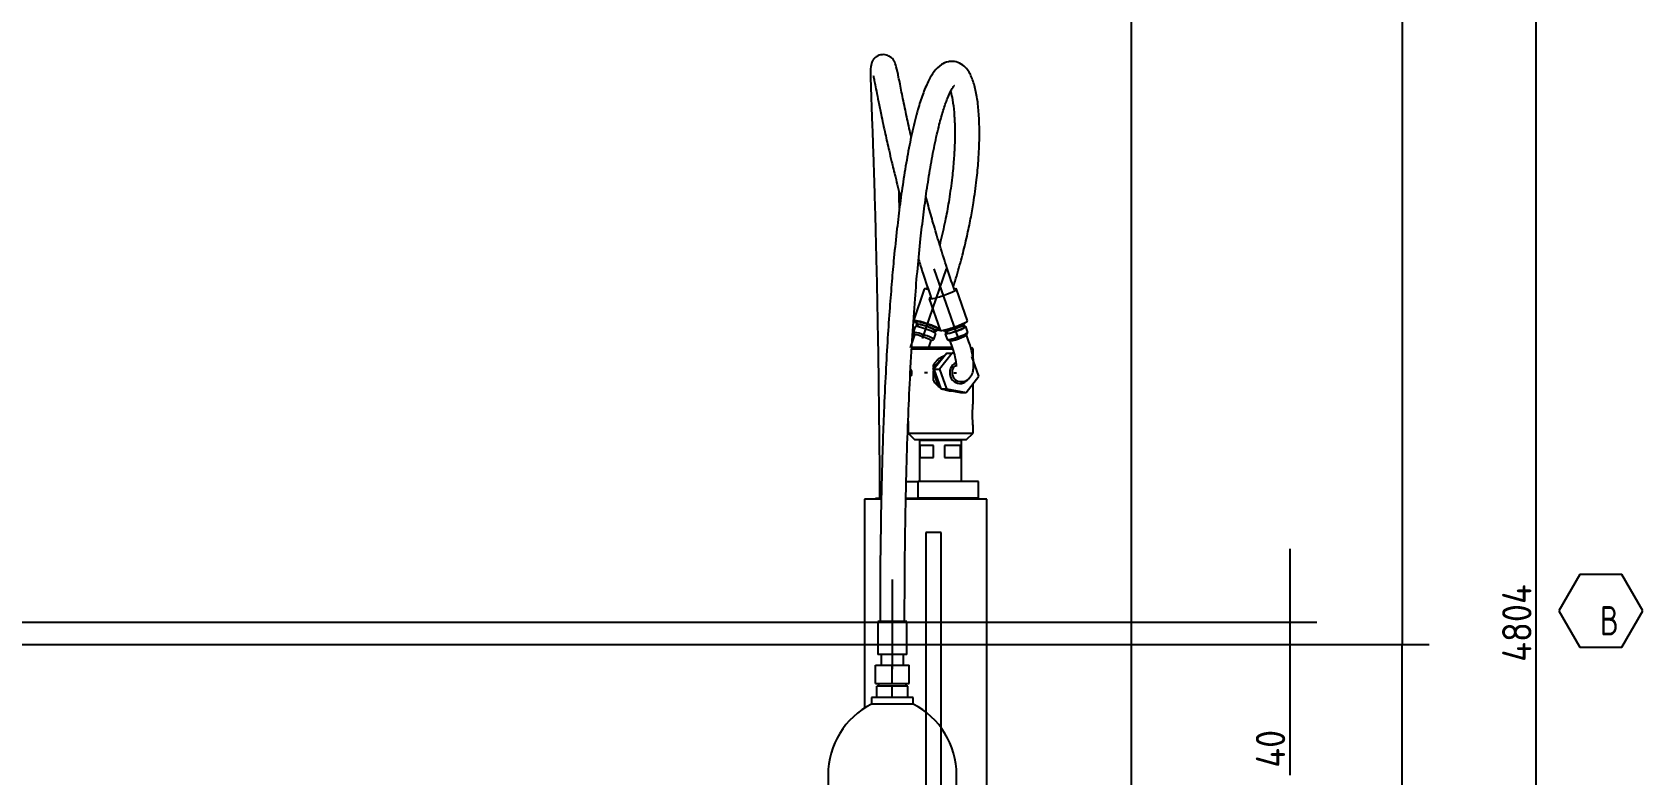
# Model space of a CAD drawing. Header units: millimetres. Extents: x 0 to 1189, y 0 to 841.
# Drawn here: x 509.5 to 701.4, y 621.5 to 710.1 of the extents above; entities that cross this region are included whole.
import ezdxf

# ---------------------------------------------------------------- set-up
doc = ezdxf.new("R2010")
doc.units = ezdxf.units.MM
doc.layers.add('1', color=7, linetype='CONTINUOUS', true_color=0xffffff)
doc.layers.add('2', color=7, linetype='CONTINUOUS', true_color=0xffffff)
doc.styles.add('iso-1', font='isocp.shx')
doc.dimstyles.get("Standard").update_dxf_attribs({"dimtxt": 0.18, "dimasz": 0.18, "dimexe": 0.18, "dimexo": 0.0625, "dimgap": 0.09, "dimtad": 0, "dimtih": 1, "dimtoh": 1, "dimdec": 4, "dimzin": 0, "dimdsep": 46, "dimtxsty": 'Standard', "dimcen": 0.09, "dimadec": 0, "dimazin": 0, "dimtfac": 1, "dimtdec": 4, "dimtofl": 0, "dimtmove": 0, "dimatfit": 3, "dimfxl": 1, "dimtolj": 1, "dimtzin": 0, "dimarcsym": 0})

# ---------------------------------------------------------------- blocks, each defined once
blk = doc.blocks.new('IDSYMBOL12')
at = {"layer": '1', "color": 152, "linetype": 'Continuous'}
for p, q in [((693.94, 645.4), (691.44, 641.07)), ((698.94, 645.4), (693.94, 645.4)), ((701.44, 641.07), (698.94, 645.4)), ((691.44, 641.07), (693.94, 636.74)), ((698.94, 636.74), (701.44, 641.07)), ((693.94, 636.74), (698.94, 636.74))]:
    blk.add_line(p, q, dxfattribs=at)
at = {"layer": '1', "color": 87, "linetype": 'Continuous', "insert": (696.34, 638.14), "char_height": 3.5, "attachment_point": 7, "line_spacing_factor": 0.963855, "style": 'iso-1'}
blk.add_mtext('\\W00.841;B ', dxfattribs=at)
blk = doc.blocks.new('DimnDraft3D1')
at = {"layer": '1', "color": 152, "linetype": 'Continuous', "transparency": 16777216}
for p, q in [((431.36, 637.03), (675.96, 637.03)), ((596.89, 478.9), (675.96, 478.9))]:
    blk.add_line(p, q, dxfattribs=at)
at = {"layer": '1', "color": 27, "linetype": 'Continuous', "transparency": 16777216}
blk.add_line((672.78, 478.9), (672.78, 637.03), dxfattribs=at)
for points in [[(672.78, 637.03), (673.34, 633.86), (672.22, 633.86), (672.78, 637.03)], [(672.78, 478.9), (672.22, 482.08), (673.34, 482.08), (672.78, 478.9)]]:
    blk.add_solid(points, dxfattribs=at)
at = {"layer": '1', "color": 23, "linetype": 'Continuous', "transparency": 16777216, "insert": (672.21, 554.33), "char_height": 3.5, "attachment_point": 7, "rotation": 90, "line_spacing_factor": 0.963855, "style": 'iso-1'}
blk.add_mtext('\\W01.000;2372 ', dxfattribs=at)
blk = doc.blocks.new('DimnDraft3D66')
at = {"layer": '1', "color": 27, "linetype": 'Continuous'}
blk.add_line((672.78, 799.14), (672.78, 637.03), dxfattribs=at)
at = {"layer": '1', "color": 152, "linetype": 'Continuous'}
blk.add_line((442.03, 637.03), (675.96, 637.03), dxfattribs=at)
at = {"layer": '1', "color": 27, "linetype": 'Continuous'}
blk.add_solid([(672.78, 637.03), (672.22, 640.21), (673.34, 640.21), (672.78, 637.03)], dxfattribs=at)
blk = doc.blocks.new('DimnDraft3D11')
at = {"layer": '1', "color": 27, "linetype": 'Continuous', "transparency": 16777216}
blk.add_line((659.39, 648.45), (659.39, 621.48), dxfattribs=at)
at = {"layer": '1', "color": 152, "linetype": 'Continuous', "transparency": 16777216}
for p, q in [((442.03, 639.7), (662.57, 639.7)), ((431.36, 637.03), (662.57, 637.03))]:
    blk.add_line(p, q, dxfattribs=at)
at = {"layer": '1', "color": 27, "linetype": 'Continuous', "transparency": 16777216}
for points in [[(659.39, 639.7), (658.83, 642.88), (659.95, 642.88), (659.39, 639.7)], [(659.39, 637.03), (659.95, 633.86), (658.83, 633.86), (659.39, 637.03)]]:
    blk.add_solid(points, dxfattribs=at)
at = {"layer": '1', "color": 23, "linetype": 'Continuous', "transparency": 16777216, "insert": (658.82, 622.35), "char_height": 3.5, "attachment_point": 7, "rotation": 90, "line_spacing_factor": 0.963855, "style": 'iso-1'}
blk.add_mtext('\\W01.000;40 ', dxfattribs=at)
blk = doc.blocks.new('DimnDraft3D12')
at = {"layer": '1', "color": 152, "linetype": 'Continuous', "transparency": 16777216}
for p, q in [((403.26, 799.14), (691.93, 799.14)), ((596.89, 478.9), (691.93, 478.9))]:
    blk.add_line(p, q, dxfattribs=at)
at = {"layer": '1', "color": 27, "linetype": 'Continuous', "transparency": 16777216}
blk.add_line((688.75, 478.9), (688.75, 799.14), dxfattribs=at)
for points in [[(688.75, 799.14), (689.31, 795.97), (688.19, 795.97), (688.75, 799.14)], [(688.75, 478.9), (688.19, 482.08), (689.31, 482.08), (688.75, 478.9)]]:
    blk.add_solid(points, dxfattribs=at)
at = {"layer": '1', "color": 23, "linetype": 'Continuous', "transparency": 16777216, "insert": (688.18, 634.98), "char_height": 3.5, "attachment_point": 7, "rotation": 90, "line_spacing_factor": 0.963855, "style": 'iso-1'}
blk.add_mtext('\\W01.000;4804 ', dxfattribs=at)

msp = doc.modelspace()

# ---------------------------------------------------------------- linework, layer by layer
at = {"layer": '1', "color": 251, "linetype": 'Continuous'}
msp.add_line((640.45, 805.493), (640.45, 472.551), dxfattribs=at)
at = {"layer": '2', "color": 51, "linetype": 'Continuous'}
for p, q in [((615.597, 673.543), (618.456, 681.863)), ((619.869, 673.536), (616.972, 681.842)), ((616.177, 669.468), (615.845, 669.468)), ((619.308, 669.468), (619.64, 669.468)), ((611.991, 644.808), (611.991, 634.108)), ((611.991, 644.808), (611.991, 634.108)), ((611.991, 632.468), (611.991, 633.541)), ((611.991, 632.468), (611.991, 633.541))]:
    msp.add_line(p, q, dxfattribs=at)
at = {"layer": '2', "color": 60, "linetype": 'Continuous'}
for p, q in [((615.789, 679.436), (614.496, 675.674)), ((615.789, 679.436), (615.789, 679.436)), ((616.377, 678.285), (617.687, 674.53)), ((620.96, 675.672), (619.65, 679.427)), ((614.628, 673.985), (614.307, 673.05)), ((614.722, 674.965), (614.485, 674.276)), ((614.487, 674.26), (614.626, 673.979)), ((614.722, 674.965), (614.722, 674.965)), ((614.916, 675.53), (614.83, 675.279)), ((614.916, 675.53), (614.916, 675.53)), ((615.047, 675.204), (614.964, 674.964)), ((615.047, 675.204), (615.047, 675.204)), ((616.925, 673.437), (617.162, 674.127)), ((616.969, 674.275), (617.052, 674.515)), ((617.27, 674.441), (617.356, 674.691)), ((618.146, 674.56), (618.193, 674.426)), ((618.302, 674.113), (618.542, 673.424)), ((618.435, 674.427), (618.519, 674.188)), ((620.521, 674.886), (620.437, 675.126)), ((620.629, 675.275), (620.582, 675.409)), ((620.978, 674.274), (620.738, 674.962)), ((620.834, 673.969), (620.976, 674.257)), ((621.161, 673.049), (620.838, 673.976)), ((616.348, 672.468), (616.633, 673.296)), ((616.631, 673.29), (616.913, 673.426)), ((616.633, 673.296), (616.633, 673.296)), ((618.554, 673.413), (618.844, 673.275)), ((618.836, 673.278), (619.16, 672.351)), ((618.188, 671.461), (616.822, 669.993)), ((616.822, 669.993), (617.364, 667.954)), ((616.822, 669.993), (617.022, 669.993)), ((618.47, 671.816), (616.945, 669.896)), ((619.14, 671.816), (617.615, 669.896)), ((618.47, 671.816), (619.14, 671.816)), ((619.326, 671.782), (619.14, 671.816)), ((622.303, 669.039), (621.484, 671.388)), ((616.945, 669.896), (617.764, 667.547)), ((616.945, 669.896), (617.615, 669.896)), ((617.615, 669.896), (618.434, 667.547)), ((620.123, 668.408), (620.224, 668.408)), ((620.778, 667.119), (622.303, 669.039)), ((617.364, 667.954), (617.622, 667.954)), ((617.764, 667.547), (620.109, 667.119)), ((617.764, 667.547), (618.434, 667.547)), ((618.434, 667.547), (620.778, 667.119)), ((620.109, 667.119), (620.778, 667.119)), ((610.257, 639.808), (610.257, 635.841)), ((613.724, 639.808), (610.257, 639.808)), ((613.724, 635.841), (613.724, 639.808)), ((613.724, 635.841), (610.257, 635.841)), ((610.657, 635.841), (610.657, 634.574)), ((613.324, 634.574), (613.324, 635.841)), ((609.991, 632.408), (609.991, 634.574)), ((609.991, 634.574), (611.991, 634.574)), ((611.991, 634.574), (613.991, 634.574)), ((611.991, 632.408), (611.991, 634.574)), ((613.991, 632.408), (613.991, 634.574)), ((609.991, 632.408), (611.991, 632.408)), ((610.157, 630.734), (610.157, 632.074)), ((611.991, 632.074), (610.157, 632.074)), ((610.339, 632.408), (610.339, 632.074)), ((611.991, 632.408), (613.991, 632.408)), ((611.991, 630.734), (611.991, 632.074)), ((613.824, 632.074), (611.991, 632.074)), ((613.642, 632.074), (613.642, 632.408)), ((613.824, 630.734), (613.824, 632.074)), ((609.491, 630.734), (609.491, 629.934)), ((614.491, 630.734), (609.491, 630.734)), ((614.491, 629.934), (609.491, 629.934)), ((614.491, 629.934), (614.491, 630.734)), ((604.324, 621.505), (604.324, 582.4)), ((619.657, 582.4), (619.657, 621.505))]:
    msp.add_line(p, q, dxfattribs=at)
at = {"layer": '2', "color": 252, "linetype": 'Continuous'}
for p, q in [((614.237, 672.334), (618.937, 672.334)), ((618.896, 672.468), (614.302, 672.468)), ((619.118, 672.468), (618.896, 672.468)), ((618.937, 672.334), (619.175, 672.334)), ((621.609, 672.334), (621.476, 672.468)), ((621.609, 671.164), (621.609, 672.334)), ((616.909, 670.086), (616.909, 670.392)), ((616.909, 668.543), (616.909, 669.668)), ((621.609, 665.833), (621.609, 668.165)), ((613.876, 663.669), (613.876, 662.268)), ((621.609, 662.268), (621.609, 663.082)), ((613.876, 662.268), (614.676, 661.468)), ((613.876, 662.268), (621.609, 662.268)), ((620.809, 661.468), (614.676, 661.468)), ((615.309, 661.468), (615.242, 661.401)), ((615.242, 661.401), (615.242, 656.501)), ((620.242, 661.401), (615.242, 661.401)), ((615.285, 660.801), (615.285, 659.334)), ((616.905, 660.801), (615.285, 660.801)), ((616.905, 659.334), (616.905, 660.801)), ((618.202, 660.801), (618.202, 659.334)), ((620.098, 660.801), (618.202, 660.801)), ((620.098, 659.334), (620.098, 660.801)), ((620.242, 661.401), (620.176, 661.468)), ((620.242, 656.501), (620.242, 661.401)), ((620.809, 661.468), (621.609, 662.268)), ((615.285, 659.334), (616.905, 659.334)), ((618.202, 659.334), (620.098, 659.334)), ((613.654, 656.501), (615.061, 656.501)), ((615.061, 654.501), (615.061, 656.501)), ((622.242, 656.501), (615.061, 656.501)), ((622.242, 654.501), (622.242, 656.501)), ((608.684, 654.401), (608.684, 629.472)), ((610.614, 654.401), (608.684, 654.401)), ((609.967, 654.468), (609.967, 654.401)), ((610.606, 654.468), (609.967, 654.468)), ((618.218, 654.401), (613.563, 654.401)), ((617.821, 654.468), (613.596, 654.468)), ((613.646, 654.501), (615.061, 654.501)), ((614.809, 654.501), (614.842, 654.468)), ((622.242, 654.501), (615.061, 654.501)), ((621.967, 654.468), (617.821, 654.468)), ((623.25, 654.401), (618.218, 654.401)), ((620.642, 654.468), (620.676, 654.501)), ((621.967, 654.401), (621.967, 654.468)), ((623.25, 593.068), (623.25, 654.401))]:
    msp.add_line(p, q, dxfattribs=at)
at = {"layer": '2', "color": 172, "linetype": 'Continuous'}
for p, q in [((615.967, 650.401), (615.967, 586.401)), ((617.821, 650.401), (615.967, 650.401)), ((617.821, 597.068), (617.821, 650.401))]:
    msp.add_line(p, q, dxfattribs=at)
at = {"layer": '2', "color": 27, "linetype": 'Continuous'}
msp.add_line((613.457, 639.808), (610.524, 639.808), dxfattribs=at)
at = {"layer": '2', "color": 60, "linetype": 'Continuous'}
for centre, start, end in [((613.783, 621.505), 116.98672, 180), ((610.198, 621.505), 0, 63.01328)]:
    msp.add_arc(centre, 9.459, start, end, dxfattribs=at)
for centre, major_axis, ratio, start_param, end_param in [((617.428, 678.873), (-1.639, 0.563), 0.1049947, 5.5252845, 6.2831853), ((618.014, 678.856), (-1.637, -0.571), 0.1063848, 5.7476376, 6.2831853), ((618.014, 678.856), (-1.637, -0.571), 0.1063848, 0, 1.8668865), ((618.014, 678.856), (-1.637, -0.571), 0.1063848, 1.8668867, 3.6692777), ((616.136, 675.111), (-1.639, 0.563), 0.1049947, 3.5966413, 6.2831853), ((616.136, 675.111), (-1.639, 0.563), 0.1049947, 0, 0.7314112), ((615.705, 673.857), (-1.22, 0.419), 0.1049947, 0, 0.1057444), ((615.705, 673.857), (-1.22, 0.419), 0.1049947, 3.0357681, 6.2831853), ((615.631, 673.64), (1.002, -0.344), 0.1049947, 1.2742196, 3.1415105), ((615.942, 674.546), (-1.22, 0.419), 0.1049947, 3.1416047, 6.2831853), ((616.05, 674.86), (-1.22, 0.419), 0.1049947, 0, 0.606336), ((616.05, 674.86), (-1.22, 0.419), 0.1049947, 2.5351754, 6.2831853), ((616.136, 675.111), (-1.22, 0.419), 0.1049947, 3.1416047, 6.2831853), ((616.05, 674.86), (-1.002, 0.344), 0.1049947, 3.1416003, 6.2831853), ((616.136, 675.111), (-1.639, 0.563), 0.1049947, 2.4101016, 2.8561091), ((619.323, 675.101), (-1.637, -0.571), 0.1063848, 0, 1.8668865), ((619.411, 674.85), (-1.218, -0.425), 0.1063848, 0, 1.8668868), ((619.52, 674.537), (-1.218, -0.425), 0.1063848, 5.6768529, 6.2831853), ((619.52, 674.537), (-1.218, -0.425), 0.1063848, 0, 1.8668868), ((619.52, 674.537), (-1.001, -0.349), 0.1063848, 0, 1.8668863), ((619.76, 673.849), (-1.218, -0.425), 0.1063848, 0, 1.8668868), ((619.835, 673.633), (1.001, 0.349), 0.1063848, 3.2488938, 6.1761738), ((619.411, 674.85), (-1.218, -0.425), 0.1063848, 1.8668864, 3.1415873), ((619.52, 674.537), (-1.001, -0.349), 0.1063848, 1.8668867, 3.1415855), ((619.323, 675.101), (-1.637, -0.571), 0.1063848, 1.8668867, 3.1415883), ((619.52, 674.537), (-1.218, -0.425), 0.1063848, 1.8668864, 3.7480129), ((619.76, 673.849), (-1.218, -0.425), 0.1063848, 1.8668864, 3.1415873), ((615.631, 673.64), (1.002, -0.344), 0.1049947, 0, 1.2742189), ((620.052, 669.468), (0, 1.29), 0.9510565, 0.4011361, 3.493052), ((620.123, 669.468), (0, 1.06), 0.9510565, 0.5678362, 3.141586), ((620.052, 669.468), (0, 1.29), 0.9510565, 3.493052, 4.041947)]:
    msp.add_ellipse(centre, major_axis=major_axis, ratio=ratio, start_param=start_param, end_param=end_param, dxfattribs=at)
at = {"layer": '2', "color": 27, "linetype": 'Continuous'}
for start_param, end_param in [(3.1415945, 3.6375725), (0, 3.1415908), (5.7873043, 6.2831853)]:
    msp.add_ellipse((616.136, 675.111), major_axis=(1.387, -0.477), ratio=0.1049947, start_param=start_param, end_param=end_param, dxfattribs=at)
at = {"layer": '2', "color": 252, "linetype": 'Continuous'}
for centre, major_axis, ratio, start_param, end_param in [((614.192, 669.468), (0, 0.392), 0.309017, 3.1415902, 6.2831853), ((618.772, 669.468), (0, 2.167), 0.9510565, 3.1415929, 3.263707)]:
    msp.add_ellipse(centre, major_axis=major_axis, ratio=ratio, start_param=start_param, end_param=end_param, dxfattribs=at)
at = {"layer": '2', "color": 27, "linetype": 'Continuous'}
for points, knots in [([(614.238, 697.584), (614.16, 697.933), (613.913, 699.042), (613.515, 700.901), (613.093, 702.976), (612.728, 704.782), (612.491, 705.943), (612.269, 706.567), (612.115, 706.812), (611.927, 706.998), (611.828, 707.083), (611.71, 707.168), (611.526, 707.276), (611.297, 707.369), (610.943, 707.423), (610.592, 707.387), (610.212, 707.255), (609.934, 707.057), (609.768, 706.87), (609.71, 706.793), (609.612, 706.649), (609.52, 706.447), (609.415, 706.031), (609.377, 705.226), (609.408, 703.949), (609.463, 702.366), (609.536, 700.4), (609.615, 698.284), (609.691, 696.136), (609.765, 693.961), (609.844, 691.474), (609.926, 688.7), (610.008, 685.649), (610.088, 682.353), (610.172, 678.498), (610.257, 674.007), (610.33, 669.352), (610.391, 664.591), (610.44, 659.79), (610.467, 656.361), (610.478, 654.529), (610.479, 654.468)], [0, 0, 0, 0, 0.0155168, 0.0500321, 0.0880816, 0.1256422, 0.1626993, 0.1928129, 0.203844, 0.2058472, 0.2076618, 0.2094498, 0.2113786, 0.2157366, 0.2200363, 0.2246643, 0.2291412, 0.2357964, 0.2379754, 0.2390641, 0.2403721, 0.2482944, 0.2609356, 0.2901513, 0.3215607, 0.3550093, 0.3874577, 0.4237101, 0.455233, 0.4833576, 0.5174579, 0.5593837, 0.5966758, 0.6398945, 0.689881, 0.7475916, 0.8141075, 0.8691826, 0.9301737, 0.9976549, 1, 1, 1, 1]), ([(619.268, 679.76), (619.404, 680.183), (619.786, 681.418), (620.345, 683.419), (620.894, 685.691), (621.326, 687.774), (621.721, 690.023), (622.04, 692.345), (622.255, 694.633), (622.37, 696.768), (622.387, 698.824), (622.283, 700.844), (622.061, 702.597), (621.706, 704.114), (621.263, 705.164), (620.718, 705.915), (620.045, 706.436), (619.308, 706.634), (618.499, 706.571), (617.711, 706.204), (616.935, 705.414), (616.229, 704.212), (615.604, 702.698), (614.974, 700.719), (614.38, 698.345), (613.818, 695.562), (613.328, 692.641), (612.905, 689.653), (612.52, 686.496), (612.199, 683.411), (611.915, 680.27), (611.663, 677.086), (611.417, 673.453), (611.183, 669.319), (610.991, 665.116), (610.836, 660.893), (610.716, 656.709), (610.608, 651.575), (610.55, 646.768), (610.529, 643), (610.525, 641.326), (610.524, 640.584), (610.524, 640.197), (610.524, 639.938), (610.524, 639.808)], [0, 0, 0, 0, 0.011999, 0.0348903, 0.0559086, 0.0751975, 0.0928736, 0.1189984, 0.1412782, 0.1600118, 0.1840569, 0.2073047, 0.2299575, 0.2523255, 0.2749615, 0.2871051, 0.300948, 0.313522, 0.3216167, 0.3366211, 0.3570049, 0.3793394, 0.4027549, 0.4258267, 0.455803, 0.4856201, 0.5155761, 0.545117, 0.5738752, 0.6066618, 0.632486, 0.6617751, 0.6949402, 0.7324421, 0.7747956, 0.809268, 0.8469027, 0.8879655, 0.9479029, 0.976508, 0.9895513, 0.9930147, 0.9964979, 1, 1, 1, 1]), ([(609.757, 704.885), (609.748, 704.881), (609.723, 704.844), (609.77, 704.612), (609.905, 703.954), (610.084, 703.063), (610.34, 701.79), (610.689, 700.091), (611.109, 698.127), (611.537, 696.221), (611.941, 694.498), (612.394, 692.633), (612.772, 691.156), (612.998, 690.3), (613.004, 690.279)], [0, 0, 0, 0, 0.0207519, 0.087877, 0.1488484, 0.2372506, 0.3347017, 0.4386755, 0.5792345, 0.6941607, 0.7660488, 0.8655788, 0.9966296, 1, 1, 1, 1]), ([(613.457, 639.808), (613.457, 640.003), (613.457, 640.391), (613.458, 641.079), (613.46, 642.099), (613.467, 643.834), (613.486, 646.796), (613.529, 650.495), (613.601, 654.462), (613.706, 658.807), (613.861, 663.555), (614.093, 668.838), (614.366, 673.673), (614.675, 678.066), (615, 681.906), (615.335, 685.257), (615.693, 688.328), (616.077, 691.185), (616.517, 693.975), (617.016, 696.642), (617.538, 698.929), (618.06, 700.784), (618.553, 702.206), (619.062, 703.281), (619.335, 703.662), (619.387, 703.723), (619.385, 703.727)], [0, 0, 0, 0, 0.0080976, 0.016127, 0.0286054, 0.0504708, 0.0882174, 0.1516589, 0.2042533, 0.2532741, 0.3326144, 0.4024409, 0.474618, 0.5363806, 0.5891035, 0.6395446, 0.6822438, 0.7251186, 0.7689152, 0.8126894, 0.8559701, 0.8893029, 0.9229863, 0.9561571, 0.9865371, 1, 1, 1, 1]), ([(618.94, 703), (619.016, 702.727), (619.184, 701.992), (619.364, 700.533), (619.454, 698.716), (619.436, 696.8), (619.325, 694.792), (619.119, 692.628), (618.792, 690.268), (618.342, 687.774), (617.943, 685.964), (617.686, 684.922), (617.639, 684.733)], [0, 0, 0, 0, 0.0916245, 0.1993995, 0.3104767, 0.425382, 0.5152452, 0.6220755, 0.7472947, 0.8543229, 0.9735542, 1, 1, 1, 1]), ([(619.398, 679.339), (619.058, 680.316), (618.433, 682.172), (617.595, 684.834), (616.893, 687.199), (616.373, 689.046), (616.086, 690.102), (615.988, 690.471)], [0, 0, 0, 0, 0.2658744, 0.5030132, 0.7136733, 0.8997255, 1, 1, 1, 1]), ([(615.11, 682.968), (615.278, 682.429), (615.77, 680.889), (616.284, 679.362), (616.629, 678.373)], [0, 0, 0, 0, 0.349505, 1, 1, 1, 1])]:
    msp.add_open_spline(points, degree=3, knots=knots, dxfattribs=at)
for points in [[(612.847, 689.107), (612.828, 689.785), (612.808, 690.459), (612.788, 691.128)], [(616.173, 679.737), (616.13, 679.608), (616.086, 679.478), (616.041, 679.349)]]:
    msp.add_open_spline(points, degree=3, dxfattribs=at)
at = {"layer": '2', "color": 60, "linetype": 'Continuous'}
msp.add_open_spline([(614.315, 673.073), (614.243, 672.862), (614.178, 672.656), (614.121, 672.453)], degree=3, dxfattribs=at)
for points, knots in [([(619.152, 672.373), (619.277, 672.009), (619.456, 671.406), (619.58, 670.705), (619.6, 670.342), (619.583, 670.202), (619.585, 670.192), (619.587, 670.192)], [0, 0, 0, 0, 0.3404232, 0.6240138, 0.8340563, 0.9699498, 1, 1, 1, 1]), ([(620.217, 668.408), (620.408, 668.41), (620.731, 668.478), (621.094, 668.715), (621.384, 669.048), (621.574, 669.444), (621.687, 669.978), (621.696, 670.775), (621.53, 671.847), (621.303, 672.643), (621.154, 673.072)], [0, 0, 0, 0, 0.1148217, 0.2090736, 0.2805031, 0.3598812, 0.4761137, 0.6274676, 0.8067089, 1, 1, 1, 1])]:
    msp.add_open_spline(points, degree=3, knots=knots, dxfattribs=at)
at = {"layer": '2', "color": 252, "linetype": 'Continuous'}
for points, knots in [([(616.909, 670.392), (616.958, 670.485), (617.014, 670.573), (617.136, 670.74), (617.203, 670.819), (617.312, 670.932), (617.349, 670.969), (617.427, 671.04), (617.467, 671.075), (617.589, 671.173), (617.674, 671.233), (617.851, 671.342), (617.944, 671.391), (618.092, 671.458), (618.145, 671.48), (618.198, 671.499)], [0, 0, 0, 0, 0.1804159, 0.1804159, 0.3608317, 0.3608317, 0.4510397, 0.4510397, 0.5412476, 0.5412476, 0.7216635, 0.7216635, 0.9020793, 0.9020793, 1, 1, 1, 1]), ([(617.733, 667.666), (617.655, 667.715), (617.581, 667.769), (617.468, 667.859), (617.429, 667.893), (617.351, 667.964), (617.313, 668.001), (617.204, 668.114), (617.137, 668.194), (617.014, 668.362), (616.958, 668.45), (616.909, 668.543)], [0, 0, 0, 0, 0.2264555, 0.2264555, 0.3553796, 0.3553796, 0.4843037, 0.4843037, 0.7421518, 0.7421518, 1, 1, 1, 1]), ([(618.939, 667.301), (618.84, 667.301), (618.74, 667.308), (618.589, 667.33), (618.539, 667.34), (618.437, 667.362), (618.387, 667.375), (618.273, 667.409), (618.209, 667.431), (618.146, 667.456)], [0, 0, 0, 0, 0.3765609, 0.3765609, 0.5657399, 0.5657399, 0.7549189, 0.7549189, 1, 1, 1, 1]), ([(621.609, 663.079), (621.609, 663.108), (621.608, 663.139), (621.605, 663.254), (621.6, 663.345), (621.592, 663.468), (621.59, 663.493), (621.587, 663.544), (621.585, 663.57), (621.579, 663.649), (621.576, 663.703), (621.565, 663.868), (621.559, 663.982), (621.552, 664.161), (621.55, 664.222), (621.547, 664.343), (621.546, 664.464), (621.547, 664.585), (621.549, 664.676), (621.55, 664.706), (621.551, 664.767), (621.553, 664.797), (621.558, 664.947), (621.565, 665.062), (621.574, 665.2), (621.575, 665.227), (621.579, 665.282), (621.581, 665.309), (621.586, 665.388), (621.59, 665.439), (621.596, 665.537), (621.599, 665.584), (621.603, 665.653), (621.604, 665.675), (621.606, 665.719), (621.607, 665.741), (621.608, 665.792), (621.609, 665.82), (621.609, 665.848)], [0, 0, 0, 0, 0.0432989, 0.0432989, 0.1578464, 0.1578464, 0.1864833, 0.1864833, 0.2151202, 0.2151202, 0.2723939, 0.2723939, 0.3869414, 0.3869414, 0.4442152, 0.4442152, 0.5014889, 0.5587627, 0.5587627, 0.5873996, 0.5873996, 0.6160364, 0.6160364, 0.730584, 0.730584, 0.7592208, 0.7592208, 0.7878577, 0.7878577, 0.8451315, 0.8451315, 0.9024052, 0.9024052, 0.9310421, 0.9310421, 0.959679, 0.959679, 1, 1, 1, 1])]:
    msp.add_open_spline(points, degree=3, knots=knots, dxfattribs=at)

# ---------------------------------------------------------------- block references
at = {"layer": '1', "color": 27, "linetype": 'Continuous'}
msp.add_blockref('DimnDraft3D66', (0, 0), dxfattribs=at)
at = {"layer": '1', "color": 152, "linetype": 'Continuous'}
msp.add_blockref('IDSYMBOL12', (0, 0), dxfattribs=at)

# ---------------------------------------------------------------- dimensions: what is measured, and where the dimension line sits
at = {"layer": '1', "color": 27, "linetype": 'Continuous', "lineweight": -3}
for base, p1, p2, text, override, picture, middle in [((688.752, 799.143), (596.889, 478.901), (403.261, 799.143), '\\C23;4804', {"dimtxt": 3.5, "dimasz": 3.175, "dimexe": 3.175, "dimexo": 1.5875, "dimgap": 1.75, "dimtad": 1, "dimtih": 0, "dimtoh": 0, "dimdec": 0, "dimzin": 8, "dimtxsty": 'iso-1', "dimsah": 1, "dimclrd": 27, "dimclre": 152, "dimclrt": 23, "dimtm": -0.005, "dimtdec": 3, "dimtofl": 1, "dimtmove": 0}, 'DimnDraft3D12', (688.752, 639.022)), ((659.394, 639.701), (431.364, 637.034), (442.031, 639.701), '\\C23;40', {"dimtxt": 3.5, "dimasz": 3.175, "dimexe": 3.175, "dimexo": 1.5875, "dimgap": 1.75, "dimtad": 1, "dimtih": 0, "dimtoh": 0, "dimdec": 2, "dimzin": 8, "dimtxsty": 'iso-1', "dimsah": 1, "dimclrd": 27, "dimclre": 152, "dimclrt": 23, "dimtm": -0.005, "dimtdec": 3, "dimtofl": 1, "dimtmove": 0}, 'DimnDraft3D11', (659.394, 623.699)), ((672.785, 637.034), (596.889, 478.901), (431.364, 637.034), '\\C23;2372', {"dimtxt": 3.5, "dimasz": 3.175, "dimexe": 3.175, "dimexo": 1.5875, "dimgap": 1.75, "dimtad": 1, "dimtih": 0, "dimtoh": 0, "dimdec": 2, "dimzin": 8, "dimtxsty": 'iso-1', "dimsah": 1, "dimclrd": 27, "dimclre": 152, "dimclrt": 23, "dimtm": -0.005, "dimtdec": 3, "dimtofl": 1, "dimtmove": 0}, 'DimnDraft3D1', (672.785, 557.968))]:
    dim = msp.add_linear_dim(base=base, p1=p1, p2=p2, angle=90, text=text, dimstyle='Standard', override=override, dxfattribs=at)
    dim.commit()
    dim.dimension.update_dxf_attribs({"geometry": picture, "text_midpoint": middle, "dimtype": 160})

doc.saveas('drawing.dxf')
